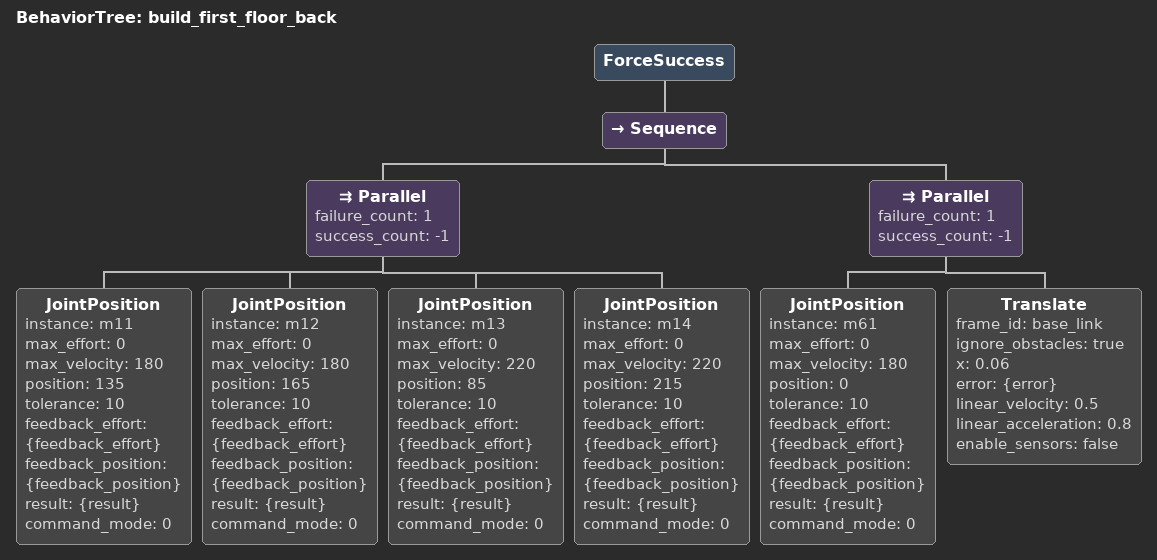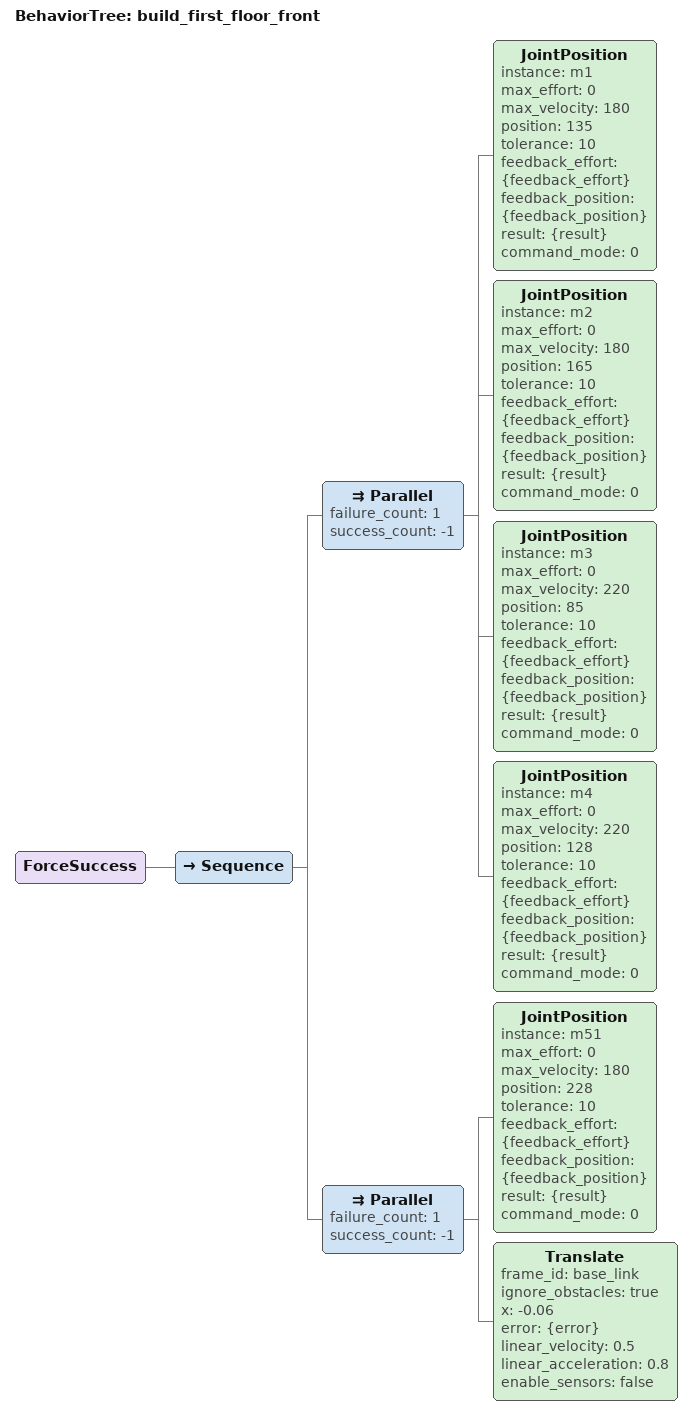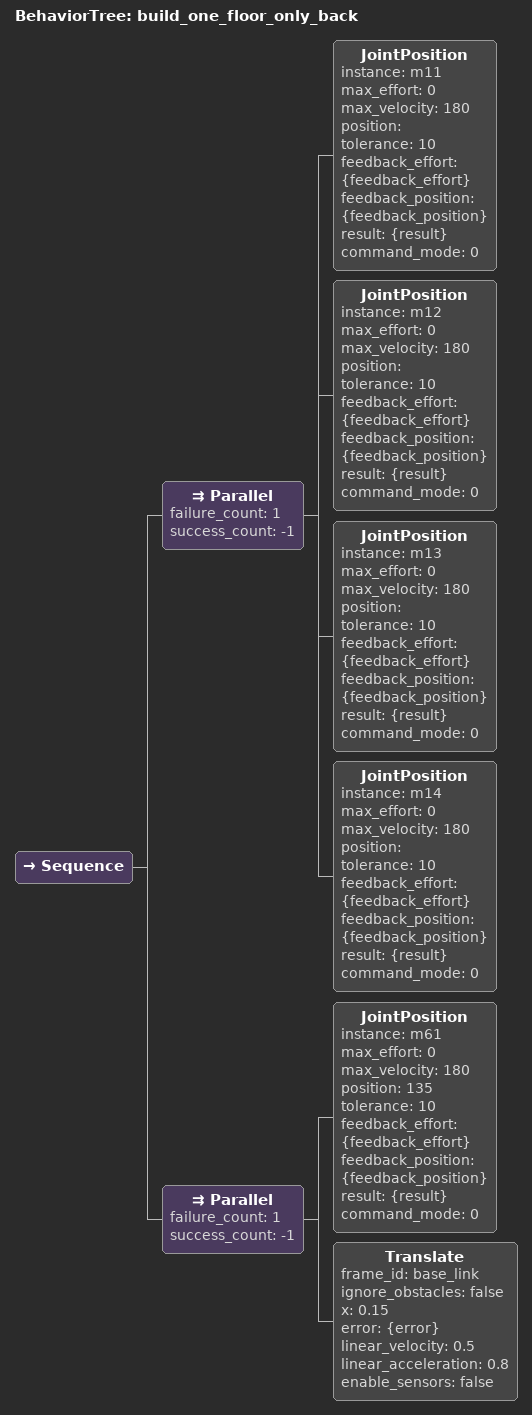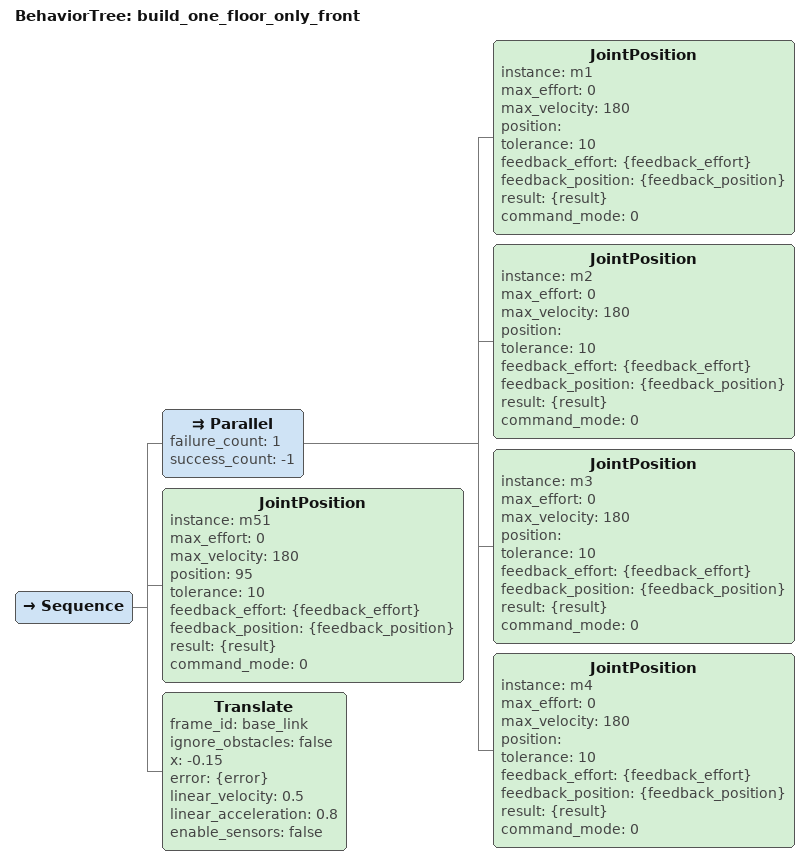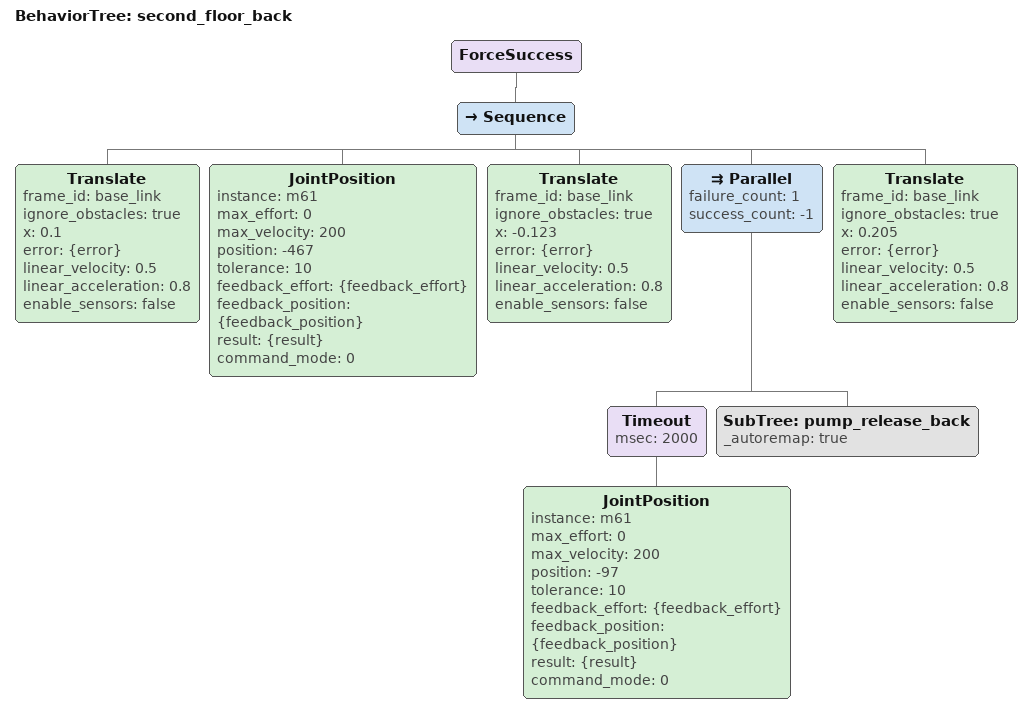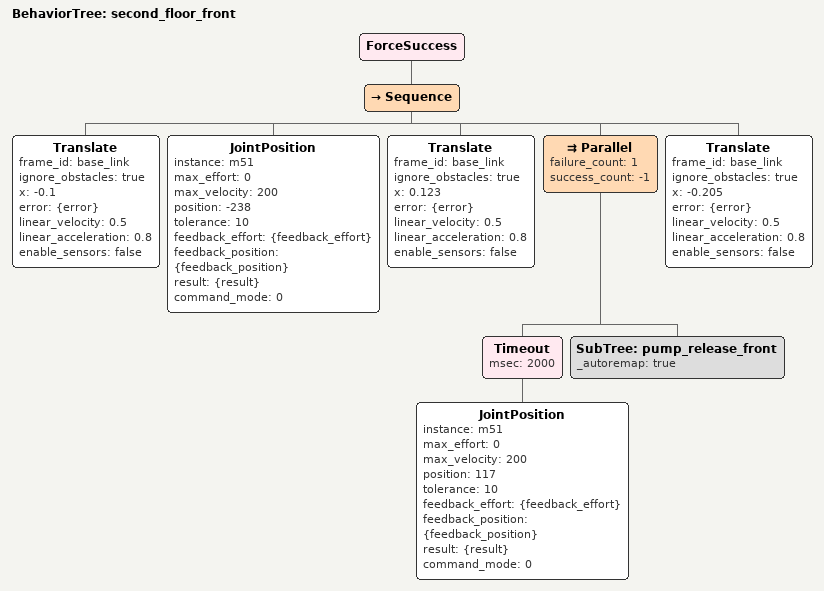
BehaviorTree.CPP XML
<?xml version="1.0" encoding="UTF-8"?>
<root BTCPP_format="4">
  <BehaviorTree ID="build_first_floor_back">
    <ForceSuccess>
      <Sequence>
        <Parallel failure_count="1"
                  success_count="-1">
          <JointPosition instance="m11"
                         max_effort="0"
                         max_velocity="180"
                         position="135"
                         tolerance="10"
                         feedback_effort="{feedback_effort}"
                         feedback_position="{feedback_position}"
                         result="{result}"
                         command_mode="0"/>
          <JointPosition instance="m12"
                         max_effort="0"
                         max_velocity="180"
                         position="165"
                         tolerance="10"
                         feedback_effort="{feedback_effort}"
                         feedback_position="{feedback_position}"
                         result="{result}"
                         command_mode="0"/>
          <JointPosition instance="m13"
                         max_effort="0"
                         max_velocity="220"
                         position="85"
                         tolerance="10"
                         feedback_effort="{feedback_effort}"
                         feedback_position="{feedback_position}"
                         result="{result}"
                         command_mode="0"/>
          <JointPosition instance="m14"
                         max_effort="0"
                         max_velocity="220"
                         position="215"
                         tolerance="10"
                         feedback_effort="{feedback_effort}"
                         feedback_position="{feedback_position}"
                         result="{result}"
                         command_mode="0"/>
        </Parallel>
        <Parallel failure_count="1"
                  success_count="-1">
          <JointPosition instance="m61"
                         max_effort="0"
                         max_velocity="180"
                         position="0"
                         tolerance="10"
                         feedback_effort="{feedback_effort}"
                         feedback_position="{feedback_position}"
                         result="{result}"
                         command_mode="0"/>
          <Translate frame_id="base_link"
                     ignore_obstacles="true"
                     x="0.06"
                     error="{error}"
                     linear_velocity="0.5"
                     linear_acceleration="0.8"
                     enable_sensors="false"/>
        </Parallel>
      </Sequence>
    </ForceSuccess>
  </BehaviorTree>

  <BehaviorTree ID="build_first_floor_front">
    <ForceSuccess>
      <Sequence>
        <Parallel failure_count="1"
                  success_count="-1">
          <JointPosition instance="m1"
                         max_effort="0"
                         max_velocity="180"
                         position="135"
                         tolerance="10"
                         feedback_effort="{feedback_effort}"
                         feedback_position="{feedback_position}"
                         result="{result}"
                         command_mode="0"/>
          <JointPosition instance="m2"
                         max_effort="0"
                         max_velocity="180"
                         position="165"
                         tolerance="10"
                         feedback_effort="{feedback_effort}"
                         feedback_position="{feedback_position}"
                         result="{result}"
                         command_mode="0"/>
          <JointPosition instance="m3"
                         max_effort="0"
                         max_velocity="220"
                         position="85"
                         tolerance="10"
                         feedback_effort="{feedback_effort}"
                         feedback_position="{feedback_position}"
                         result="{result}"
                         command_mode="0"/>
          <JointPosition instance="m4"
                         max_effort="0"
                         max_velocity="220"
                         position="128"
                         tolerance="10"
                         feedback_effort="{feedback_effort}"
                         feedback_position="{feedback_position}"
                         result="{result}"
                         command_mode="0"/>
        </Parallel>
        <Parallel failure_count="1"
                  success_count="-1">
          <JointPosition instance="m51"
                         max_effort="0"
                         max_velocity="180"
                         position="228"
                         tolerance="10"
                         feedback_effort="{feedback_effort}"
                         feedback_position="{feedback_position}"
                         result="{result}"
                         command_mode="0"/>
          <Translate frame_id="base_link"
                     ignore_obstacles="true"
                     x="-0.06"
                     error="{error}"
                     linear_velocity="0.5"
                     linear_acceleration="0.8"
                     enable_sensors="false"/>
        </Parallel>
      </Sequence>
    </ForceSuccess>
  </BehaviorTree>

  <BehaviorTree ID="build_one_floor_only_back">
    <Sequence>
      <Parallel failure_count="1"
                success_count="-1">
        <JointPosition instance="m11"
                       max_effort="0"
                       max_velocity="180"
                       position=""
                       tolerance="10"
                       feedback_effort="{feedback_effort}"
                       feedback_position="{feedback_position}"
                       result="{result}"
                       command_mode="0"/>
        <JointPosition instance="m12"
                       max_effort="0"
                       max_velocity="180"
                       position=""
                       tolerance="10"
                       feedback_effort="{feedback_effort}"
                       feedback_position="{feedback_position}"
                       result="{result}"
                       command_mode="0"/>
        <JointPosition instance="m13"
                       max_effort="0"
                       max_velocity="180"
                       position=""
                       tolerance="10"
                       feedback_effort="{feedback_effort}"
                       feedback_position="{feedback_position}"
                       result="{result}"
                       command_mode="0"/>
        <JointPosition instance="m14"
                       max_effort="0"
                       max_velocity="180"
                       position=""
                       tolerance="10"
                       feedback_effort="{feedback_effort}"
                       feedback_position="{feedback_position}"
                       result="{result}"
                       command_mode="0"/>
      </Parallel>
      <Parallel failure_count="1"
                success_count="-1">
        <JointPosition instance="m61"
                       max_effort="0"
                       max_velocity="180"
                       position="135"
                       tolerance="10"
                       feedback_effort="{feedback_effort}"
                       feedback_position="{feedback_position}"
                       result="{result}"
                       command_mode="0"/>
        <Translate frame_id="base_link"
                   ignore_obstacles="false"
                   x="0.15"
                   error="{error}"
                   linear_velocity="0.5"
                   linear_acceleration="0.8"
                   enable_sensors="false"/>
      </Parallel>
    </Sequence>
  </BehaviorTree>

  <BehaviorTree ID="build_one_floor_only_front">
    <Sequence>
      <Parallel failure_count="1"
                success_count="-1">
        <JointPosition instance="m1"
                       max_effort="0"
                       max_velocity="180"
                       position=""
                       tolerance="10"
                       feedback_effort="{feedback_effort}"
                       feedback_position="{feedback_position}"
                       result="{result}"
                       command_mode="0"/>
        <JointPosition instance="m2"
                       max_effort="0"
                       max_velocity="180"
                       position=""
                       tolerance="10"
                       feedback_effort="{feedback_effort}"
                       feedback_position="{feedback_position}"
                       result="{result}"
                       command_mode="0"/>
        <JointPosition instance="m3"
                       max_effort="0"
                       max_velocity="180"
                       position=""
                       tolerance="10"
                       feedback_effort="{feedback_effort}"
                       feedback_position="{feedback_position}"
                       result="{result}"
                       command_mode="0"/>
        <JointPosition instance="m4"
                       max_effort="0"
                       max_velocity="180"
                       position=""
                       tolerance="10"
                       feedback_effort="{feedback_effort}"
                       feedback_position="{feedback_position}"
                       result="{result}"
                       command_mode="0"/>
      </Parallel>
      <JointPosition instance="m51"
                     max_effort="0"
                     max_velocity="180"
                     position="95"
                     tolerance="10"
                     feedback_effort="{feedback_effort}"
                     feedback_position="{feedback_position}"
                     result="{result}"
                     command_mode="0"/>
      <Translate frame_id="base_link"
                 ignore_obstacles="false"
                 x="-0.15"
                 error="{error}"
                 linear_velocity="0.5"
                 linear_acceleration="0.8"
                 enable_sensors="false"/>
    </Sequence>
  </BehaviorTree>

  <BehaviorTree ID="second_floor_back">
    <ForceSuccess>
      <Sequence>
        <Translate frame_id="base_link"
                   ignore_obstacles="true"
                   x="0.1"
                   error="{error}"
                   linear_velocity="0.5"
                   linear_acceleration="0.8"
                   enable_sensors="false"/>
        <JointPosition instance="m61"
                       max_effort="0"
                       max_velocity="200"
                       position="-467"
                       tolerance="10"
                       feedback_effort="{feedback_effort}"
                       feedback_position="{feedback_position}"
                       result="{result}"
                       command_mode="0"/>
        <Translate frame_id="base_link"
                   ignore_obstacles="true"
                   x="-0.123"
                   error="{error}"
                   linear_velocity="0.5"
                   linear_acceleration="0.8"
                   enable_sensors="false"/>
        <Parallel failure_count="1"
                  success_count="-1">
          <Timeout msec="2000">
            <JointPosition instance="m61"
                           max_effort="0"
                           max_velocity="200"
                           position="-97"
                           tolerance="10"
                           feedback_effort="{feedback_effort}"
                           feedback_position="{feedback_position}"
                           result="{result}"
                           command_mode="0"/>
          </Timeout>
          <SubTree ID="pump_release_back"
                   _autoremap="true"/>
        </Parallel>
        <Translate frame_id="base_link"
                   ignore_obstacles="true"
                   x="0.205"
                   error="{error}"
                   linear_velocity="0.5"
                   linear_acceleration="0.8"
                   enable_sensors="false"/>
      </Sequence>
    </ForceSuccess>
  </BehaviorTree>

  <BehaviorTree ID="second_floor_front">
    <ForceSuccess>
      <Sequence>
        <Translate frame_id="base_link"
                   ignore_obstacles="true"
                   x="-0.1"
                   error="{error}"
                   linear_velocity="0.5"
                   linear_acceleration="0.8"
                   enable_sensors="false"/>
        <JointPosition instance="m51"
                       max_effort="0"
                       max_velocity="200"
                       position="-238"
                       tolerance="10"
                       feedback_effort="{feedback_effort}"
                       feedback_position="{feedback_position}"
                       result="{result}"
                       command_mode="0"/>
        <Translate frame_id="base_link"
                   ignore_obstacles="true"
                   x="0.123"
                   error="{error}"
                   linear_velocity="0.5"
                   linear_acceleration="0.8"
                   enable_sensors="false"/>
        <Parallel failure_count="1"
                  success_count="-1">
          <Timeout msec="2000">
            <JointPosition instance="m51"
                           max_effort="0"
                           max_velocity="200"
                           position="117"
                           tolerance="10"
                           feedback_effort="{feedback_effort}"
                           feedback_position="{feedback_position}"
                           result="{result}"
                           command_mode="0"/>
          </Timeout>
          <SubTree ID="pump_release_front"
                   _autoremap="true"/>
        </Parallel>
        <Translate frame_id="base_link"
                   ignore_obstacles="true"
                   x="-0.205"
                   error="{error}"
                   linear_velocity="0.5"
                   linear_acceleration="0.8"
                   enable_sensors="false"/>
      </Sequence>
    </ForceSuccess>
  </BehaviorTree>

</root>
